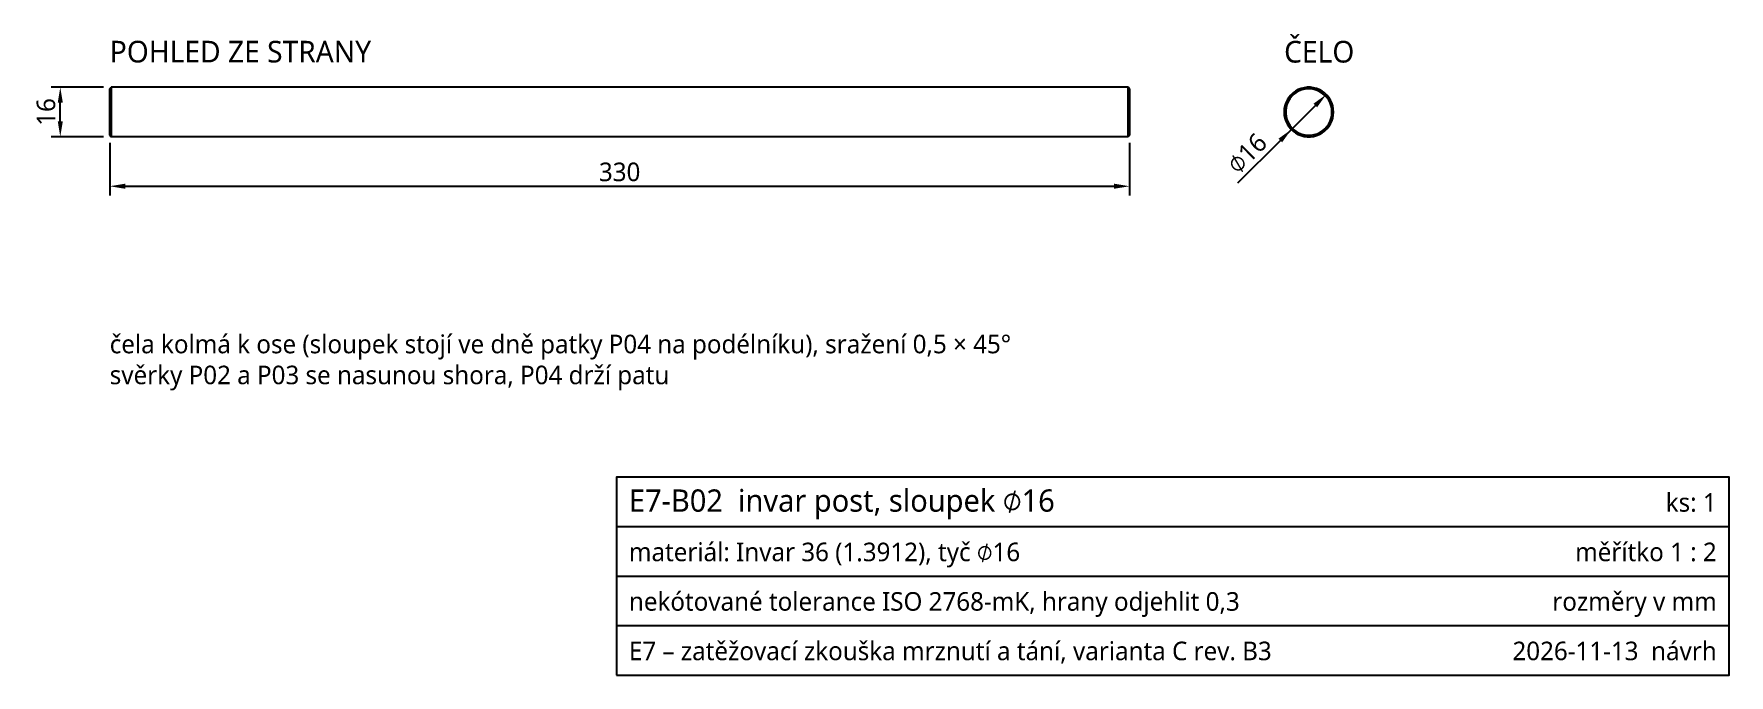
# Model space of a CAD drawing. Header units: millimetres. Extents: x 25 to 574, y 16 to 223.
import ezdxf
from ezdxf.enums import TextEntityAlignment as Align

# ---------------------------------------------------------------- set-up
doc = ezdxf.new("R2010")
doc.units = ezdxf.units.MM
doc.header["$LTSCALE"] = 2
doc.linetypes.add('DASHED', pattern=[1.524, 1.27, -0.254])
for name, color, linetype, true_color in [('DIM', 7, 'CONTINUOUS', 0x000000), ('FRAME', 7, 'CONTINUOUS', 0x000000), ('OUTLINE', 7, 'CONTINUOUS', 0x000000), ('TEXT', 7, 'CONTINUOUS', 0x000000)]:
    doc.layers.add(name, color=color, linetype=linetype, true_color=true_color)
doc.layers.add('HIDDEN', color=8, linetype='DASHED')
doc.styles.add('OpenSans', font='OpenSans-Regular.ttf')
doc.dimstyles.new('E7', dxfattribs={"dimtxt": 6, "dimasz": 5, "dimexe": 3, "dimexo": 2, "dimgap": 1.6, "dimtad": 1, "dimtxsty": 'OpenSans', "dimcen": 2.5, "dimclrd": 256, "dimclre": 256, "dimclrt": 256, "dimazin": 3, "dimtfac": 1, "dimtmove": 0, "dimatfit": 3})

msp = doc.modelspace()

# ---------------------------------------------------------------- linework, layer by layer
at = {"layer": 'FRAME'}
msp.add_lwpolyline([(214, 16), (574, 16), (574, 80), (214, 80)], close=True, dxfattribs=at)
for points in [[(214, 64), (574, 64)], [(214, 48), (574, 48)], [(214, 32), (574, 32)]]:
    msp.add_lwpolyline(points, dxfattribs=at)
at = {"layer": 'HIDDEN'}
for points in [[(50, 198), (50, 198.938), (50, 199.875), (50, 200.812), (50, 201.75), (50, 202.688), (50, 203.625), (50, 204.562), (50, 205.5)], [(50.5, 198), (50.5, 199), (50.5, 200), (50.5, 201), (50.5, 202), (50.5, 203), (50.5, 204), (50.5, 205), (50.5, 206)], [(379.5, 198), (379.5, 199), (379.5, 200), (379.5, 201), (379.5, 202), (379.5, 203), (379.5, 204), (379.5, 205), (379.5, 206)], [(380, 198), (380, 198.938), (380, 199.875), (380, 200.812), (380, 201.75), (380, 202.688), (380, 203.625), (380, 204.562), (380, 205.5)], [(446, 197.984), (445.937, 198.987), (445.749, 199.974), (445.438, 200.929), (445.01, 201.838), (444.472, 202.686), (443.832, 203.461), (443.099, 204.148), (442.287, 204.739), (441.406, 205.223), (440.472, 205.593), (439.499, 205.843), (438.502, 205.968), (437.498, 205.968), (436.501, 205.843), (435.528, 205.593), (434.594, 205.223), (433.713, 204.739), (432.901, 204.148), (432.168, 203.461), (431.528, 202.686), (430.99, 201.838), (430.562, 200.929), (430.251, 199.974), (430.063, 198.987), (430, 197.984), (430.063, 196.982), (430.251, 195.995), (430.562, 195.039), (430.99, 194.13), (431.528, 193.282), (432.168, 192.508), (432.901, 191.82), (433.713, 191.23), (434.594, 190.746), (435.528, 190.376), (436.501, 190.126), (437.498, 190), (438.502, 190), (439.499, 190.126), (440.472, 190.376), (441.406, 190.746), (442.287, 191.23), (443.099, 191.82), (443.832, 192.508), (444.472, 193.282), (445.01, 194.13), (445.438, 195.039), (445.749, 195.995), (445.937, 196.982), (446, 197.984)], [(445.5, 197.984), (445.433, 198.984), (445.234, 199.966), (444.905, 200.912), (444.453, 201.806), (443.886, 202.632), (443.214, 203.375), (442.449, 204.022), (441.604, 204.561), (440.696, 204.983), (439.739, 205.28), (438.751, 205.447), (437.749, 205.48), (436.753, 205.38), (435.778, 205.147), (434.843, 204.787), (433.964, 204.306), (433.158, 203.712), (432.438, 203.015), (431.817, 202.229), (431.306, 201.367), (430.915, 200.444), (430.65, 199.478), (430.517, 198.485), (430.517, 197.483), (430.65, 196.49), (430.915, 195.524), (431.306, 194.602), (431.817, 193.74), (432.438, 192.953), (433.158, 192.257), (433.964, 191.663), (434.843, 191.181), (435.778, 190.821), (436.753, 190.589), (437.749, 190.488), (438.751, 190.522), (439.739, 190.689), (440.696, 190.985), (441.604, 191.407), (442.449, 191.946), (443.214, 192.593), (443.886, 193.336), (444.453, 194.162), (444.905, 195.056), (445.234, 196.003), (445.433, 196.985), (445.5, 197.984)], [(50, 190.5), (50, 191.438), (50, 192.375), (50, 193.312), (50, 194.25), (50, 195.188), (50, 196.125), (50, 197.062), (50, 198)], [(50.5, 190), (50.5, 191), (50.5, 192), (50.5, 193), (50.5, 194), (50.5, 195), (50.5, 196), (50.5, 197), (50.5, 198)], [(379.5, 190), (379.5, 191), (379.5, 192), (379.5, 193), (379.5, 194), (379.5, 195), (379.5, 196), (379.5, 197), (379.5, 198)], [(380, 190.5), (380, 191.438), (380, 192.375), (380, 193.312), (380, 194.25), (380, 195.188), (380, 196.125), (380, 197.062), (380, 198)]]:
    msp.add_lwpolyline(points, dxfattribs=at)
at = {"layer": 'OUTLINE'}
for points in [[(50, 205.5), (50.5, 206)], [(50, 205.5), (50, 204.5), (50, 203.5), (50, 202.5), (50, 201.5), (50, 200.5), (50, 199.5), (50, 198.5), (50, 197.5), (50, 196.5), (50, 195.5), (50, 194.5), (50, 193.5), (50, 192.5), (50, 191.5), (50, 190.5)], [(50.5, 206), (50.5, 205), (50.5, 204), (50.5, 203), (50.5, 202), (50.5, 201), (50.5, 200), (50.5, 199), (50.5, 198), (50.5, 197), (50.5, 196), (50.5, 195), (50.5, 194), (50.5, 193), (50.5, 192), (50.5, 191), (50.5, 190)], [(379.5, 206), (50.5, 206)], [(379.5, 206), (379.5, 205), (379.5, 204), (379.5, 203), (379.5, 202), (379.5, 201), (379.5, 200), (379.5, 199), (379.5, 198), (379.5, 197), (379.5, 196), (379.5, 195), (379.5, 194), (379.5, 193), (379.5, 192), (379.5, 191), (379.5, 190)], [(380, 205.5), (379.5, 206)], [(380, 205.5), (380, 204.5), (380, 203.5), (380, 202.5), (380, 201.5), (380, 200.5), (380, 199.5), (380, 198.5), (380, 197.5), (380, 196.5), (380, 195.5), (380, 194.5), (380, 193.5), (380, 192.5), (380, 191.5), (380, 190.5)], [(446, 197.984), (445.937, 198.987), (445.749, 199.974), (445.438, 200.929), (445.01, 201.838), (444.472, 202.686), (443.832, 203.461), (443.099, 204.148), (442.287, 204.739), (441.406, 205.223), (440.472, 205.593), (439.499, 205.843), (438.502, 205.968), (437.498, 205.968), (436.501, 205.843), (435.528, 205.593), (434.594, 205.223), (433.713, 204.739), (432.901, 204.148), (432.168, 203.461), (431.528, 202.686), (430.99, 201.838), (430.562, 200.929), (430.251, 199.974), (430.063, 198.987), (430, 197.984), (430.063, 196.982), (430.251, 195.995), (430.562, 195.039), (430.99, 194.13), (431.528, 193.282), (432.168, 192.508), (432.901, 191.82), (433.713, 191.23), (434.594, 190.746), (435.528, 190.376), (436.501, 190.126), (437.498, 190), (438.502, 190), (439.499, 190.126), (440.472, 190.376), (441.406, 190.746), (442.287, 191.23), (443.099, 191.82), (443.832, 192.508), (444.472, 193.282), (445.01, 194.13), (445.438, 195.039), (445.749, 195.995), (445.937, 196.982), (446, 197.984)], [(445.5, 197.984), (445.433, 198.984), (445.234, 199.966), (444.905, 200.912), (444.453, 201.806), (443.886, 202.632), (443.214, 203.375), (442.449, 204.022), (441.604, 204.561), (440.696, 204.983), (439.739, 205.28), (438.751, 205.447), (437.749, 205.48), (436.753, 205.38), (435.778, 205.147), (434.843, 204.787), (433.964, 204.306), (433.158, 203.712), (432.438, 203.015), (431.817, 202.229), (431.306, 201.367), (430.915, 200.444), (430.65, 199.478), (430.517, 198.485), (430.517, 197.483), (430.65, 196.49), (430.915, 195.524), (431.306, 194.602), (431.817, 193.74), (432.438, 192.953), (433.158, 192.257), (433.964, 191.663), (434.843, 191.181), (435.778, 190.821), (436.753, 190.589), (437.749, 190.488), (438.751, 190.522), (439.739, 190.689), (440.696, 190.985), (441.604, 191.407), (442.449, 191.946), (443.214, 192.593), (443.886, 193.336), (444.453, 194.162), (444.905, 195.056), (445.234, 196.003), (445.433, 196.985), (445.5, 197.984)], [(50, 190.5), (50.5, 190)], [(379.5, 190), (50.5, 190)], [(380, 190.5), (379.5, 190)]]:
    msp.add_lwpolyline(points, dxfattribs=at)

# ---------------------------------------------------------------- texts
at = {"layer": 'TEXT', "style": 'OpenSans'}
for s, height, p in [('POHLED ZE STRANY', 7, (50, 214)), ('ČELO', 7, (430, 213.968)), ('čela kolmá k ose (sloupek stojí ve dně patky P04 na podélníku), sražení 0,5 × 45°', 6, (50, 120)), ('svěrky P02 a P03 se nasunou shora, P04 drží patu', 6, (50, 110)), ('E7-B02  invar post, sloupek ⌀16', 7.2, (218, 68.8)), ('materiál: Invar 36 (1.3912), tyč ⌀16', 6, (218, 52.8)), ('nekótované tolerance ISO 2768-mK, hrany odjehlit 0,3', 6, (218, 36.8)), ('E7 – zatěžovací zkouška mrznutí a tání, varianta C rev. B3', 6, (218, 20.8))]:
    msp.add_text(s, height=height, dxfattribs=at).set_placement(p)
for s, p in [('ks: 1', (570, 68.8)), ('měřítko 1 : 2', (570, 52.8)), ('rozměry v mm', (570, 36.8)), ('2026-11-13  návrh', (570, 20.8))]:
    msp.add_text(s, height=6, dxfattribs=at).set_placement(p, align=Align.RIGHT)

# ---------------------------------------------------------------- dimensions: what is measured, and where the dimension line sits
at = {"layer": 'DIM'}
msp.add_linear_dim(base=(34, 190), p1=(50, 190), p2=(50, 206), angle=90, dimstyle='E7', dxfattribs=at).render()
msp.add_diameter_dim_2p(p1=(443.657, 203.657), p2=(432.343, 192.343), text='⌀16', dimstyle='E7', dxfattribs=at).render()
msp.add_linear_dim(base=(50, 174), p1=(50, 190), p2=(380, 190), dimstyle='E7', dxfattribs=at).render()

doc.saveas('drawing.dxf')
